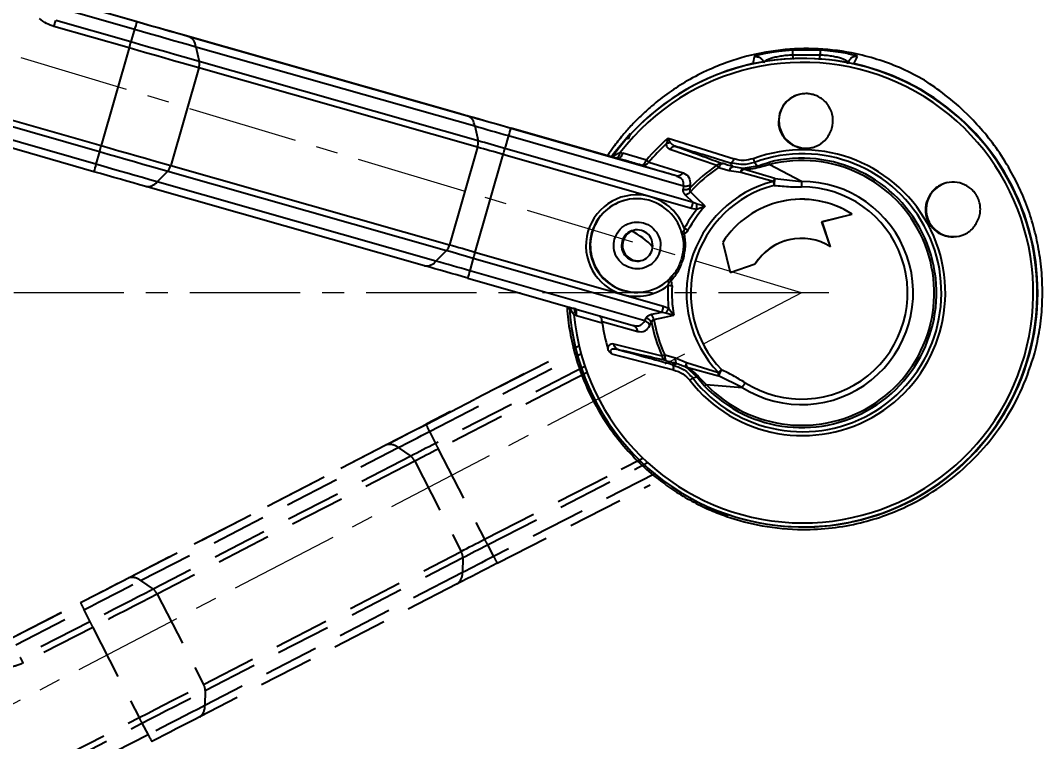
# Model space of a CAD drawing. Header units: millimetres. Extents: x 2126 to 3741, y 477 to 1658.
# Drawn here: x 2838.6 to 2956.5, y 1338.3 to 1421.5 of the extents above; entities that cross this region are included whole.
import ezdxf

# ---------------------------------------------------------------- set-up
doc = ezdxf.new("R2010")
doc.units = ezdxf.units.MM
doc.linetypes.add('CENTERX2', pattern=[20.32, 12.7, -2.54, 2.54, -2.54])
doc.linetypes.add('HIDDEN', pattern=[9.525, 6.35, -3.175])
doc.layers.add('AM_5', color=3, linetype='Continuous', lineweight=25)
doc.layers.add('标注', color=3, linetype='Continuous', lineweight=13)
doc.styles.add('SLDTEXTSTYLE1', font='txt.shx', dxfattribs={"width": 0.7, "bigfont": 'gbcbig.shx'})
doc.dimstyles.new('SLDDIMSTYLE12$2', dxfattribs={"dimtxt": 12, "dimasz": 10, "dimexe": 0, "dimexo": 0.0625, "dimgap": 0.875, "dimtad": 1, "dimdec": 1, "dimlfac": 1.8, "dimrnd": 1e-09, "dimzin": 12, "dimdsep": 46, "dimtxsty": 'SLDTEXTSTYLE1', "dimcen": 0.09, "dimdle": 8.16, "dimclrd": 3, "dimclre": 3, "dimadec": 0, "dimazin": 3, "dimtfac": 1, "dimtdec": 1, "dimtofl": 0, "dimtmove": 0, "dimatfit": 3, "dimfxl": 0, "dimfrac": 2, "dimtolj": 1, "dimlwd": 5, "dimlwe": 5, "dimarcsym": 0})

# ---------------------------------------------------------------- blocks, each defined once
blk = doc.blocks.new('*D18')
at = {"layer": 'Defpoints', "color": 0, "transparency": 16777216}
for p in [(2685.26, 1463.36), (2686.39, 1398.5), (2928.67, 1390.05), (2928.67, 1390.05), (2703.38, 1272.63)]:
    blk.add_point(p, dxfattribs=at)
at = {"layer": '标注', "color": 3, "linetype": 'Continuous', "lineweight": 5, "transparency": 16777216}
blk.add_arc((2928.67, 1390.05), 242.43, 165.602, 205.1646, dxfattribs=at)
at = {"layer": '标注', "color": 3, "transparency": 16777216}
for points in [[(2692.26, 1450.78), (2695.47, 1449.88), (2696.55, 1459.96)], [(2710.75, 1287.71), (2707.76, 1286.23), (2713.69, 1278)]]:
    blk.add_solid(points, dxfattribs=at)
at = {"layer": '标注', "color": 0, "transparency": 16777216, "insert": (2693.17, 1367.86), "char_height": 10, "attachment_point": 5, "rotation": 275.3833, "style": 'SLDTEXTSTYLE1'}
blk.add_mtext('\\A1;60%%D', dxfattribs=at)
blk = doc.blocks.new('*D19')
at = {"layer": 'AM_5', "color": 3, "linetype": 'Continuous', "lineweight": 5, "transparency": 16777216}
blk.add_arc((2928.56, 1390.08), 212.86, 165.9291, 177.308, dxfattribs=at)
at = {"layer": 'AM_5', "color": 3, "transparency": 16777216}
for points in [[(2720.48, 1442.27), (2723.69, 1441.39), (2724.74, 1451.47)], [(2717.6, 1400.04), (2714.27, 1400.12), (2715.7, 1390.08)]]:
    blk.add_solid(points, dxfattribs=at)
at = {"layer": 'Defpoints', "color": 0, "transparency": 16777216}
for p in [(2685.26, 1463.36), (2719.73, 1431.33), (2699.9, 1390.08), (2928.66, 1390.05), (2931.81, 1390.08)]:
    blk.add_point(p, dxfattribs=at)
at = {"layer": 'AM_5', "color": 0, "transparency": 16777216, "insert": (2711.17, 1422.11), "char_height": 12, "attachment_point": 5, "rotation": 81.6186, "style": 'SLDTEXTSTYLE1'}
blk.add_mtext('\\A1;15%%D', dxfattribs=at)

msp = doc.modelspace()

# ---------------------------------------------------------------- linework, layer by layer
at = {"color": 1, "linetype": 'CENTERX2', "lineweight": 18}
for p, q in [((2928.673, 1390.05), (2685.259, 1463.363)), ((2931.81, 1390.08), (2699.9, 1390.08)), ((2928.673, 1390.05), (2703.382, 1272.63))]:
    msp.add_line(p, q, dxfattribs=at)
at = {"color": 7, "linetype": 'Continuous', "lineweight": 25}
for p, q in [((2745.633, 1435.623), (2847.699, 1406.353)), ((2745.828, 1436.314), (2847.894, 1407.045)), ((2847.298, 1404.887), (2744.627, 1434.33)), ((2847.076, 1404.028), (2744.405, 1433.47)), ((2843.563, 1423.76), (2852.038, 1421.33)), ((2843.587, 1423.766), (2852.061, 1421.335)), ((2843.288, 1422.89), (2851.763, 1420.459)), ((2851.321, 1418.984), (2842.671, 1421.465)), ((2851.119, 1418.291), (2842.469, 1420.772)), ((2851.763, 1420.459), (2851.321, 1418.984)), ((2857.059, 1419.908), (2889.207, 1410.766)), ((2858.01, 1419.624), (2890.158, 1410.482)), ((2851.119, 1418.291), (2847.894, 1407.045)), ((2858.832, 1418.44), (2859.219, 1416.728)), ((2858.832, 1418.44), (2890.98, 1409.298)), ((2927.608, 1418.032), (2926.065, 1417.891)), ((2930.826, 1418.031), (2927.608, 1418.032)), ((2931.324, 1417.997), (2930.826, 1418.031)), ((2891.367, 1407.586), (2859.219, 1416.728)), ((2923.257, 1417.322), (2923.205, 1417.29)), ((2930.783, 1417.476), (2927.635, 1417.476)), ((2927.635, 1417.476), (2927.703, 1416.949)), ((2930.783, 1417.476), (2930.716, 1416.91)), ((2935.131, 1417.29), (2934.946, 1417.378)), ((2859.163, 1415.993), (2855.939, 1404.747)), ((2891.312, 1406.852), (2859.163, 1415.993)), ((2923.179, 1416.486), (2923.166, 1416.483)), ((2926.176, 1410.755), (2926.122, 1410.743)), ((2890.98, 1409.298), (2891.367, 1407.586)), ((2895.156, 1409.055), (2914.191, 1403.596)), ((2907.39, 1405.559), (2895.18, 1409.06)), ((2894.881, 1408.184), (2894.439, 1406.709)), ((2894.881, 1408.184), (2915.05, 1402.4)), ((2913.295, 1407.91), (2913.218, 1407.623)), ((2913.295, 1407.91), (2920.882, 1405.497)), ((2913.295, 1407.91), (2913.418, 1407.674)), ((2847.699, 1406.353), (2847.298, 1404.887)), ((2891.312, 1406.852), (2888.087, 1395.605)), ((2916.166, 1400.478), (2894.439, 1406.709)), ((2907.76, 1406.228), (2908.071, 1406.164)), ((2910.782, 1405.361), (2908.071, 1406.164)), ((2913.482, 1406.64), (2918.912, 1404.771)), ((2894.237, 1406.016), (2891.012, 1394.769)), ((2911.264, 1401.133), (2894.237, 1406.016)), ((2906.909, 1405.697), (2906.921, 1405.735)), ((2907.304, 1405.604), (2907.46, 1405.574)), ((2907.46, 1405.574), (2907.39, 1405.559)), ((2911.054, 1405.127), (2915.015, 1403.886)), ((2920.422, 1405.031), (2917.272, 1405.992)), ((2920.936, 1404.965), (2920.422, 1405.031)), ((2923.541, 1404.684), (2923.242, 1405.107)), ((2923.541, 1404.684), (2924.21, 1404.894)), ((2923.772, 1404.563), (2924.942, 1404.851)), ((2924.21, 1404.894), (2924.884, 1405.106)), ((2928.65, 1402.913), (2924.942, 1404.851)), ((2855.598, 1404.097), (2854.367, 1402.868)), ((2855.598, 1404.097), (2887.746, 1394.955)), ((2855.939, 1404.747), (2888.087, 1395.605)), ((2910.182, 1404.785), (2910.415, 1404.716)), ((2920.308, 1404.138), (2919.092, 1404.493)), ((2921.663, 1403.918), (2920.308, 1404.138)), ((2921.919, 1404.39), (2920.809, 1404.592)), ((2925.397, 1402.909), (2921.663, 1403.918)), ((2923.541, 1404.684), (2921.919, 1404.39)), ((2925.605, 1403.236), (2921.991, 1404.332)), ((2886.515, 1393.726), (2854.367, 1402.868)), ((2914.191, 1403.596), (2914.294, 1403.527)), ((2914.191, 1403.596), (2914.408, 1403.57)), ((2914.395, 1403.572), (2914.381, 1403.528)), ((2915.83, 1402.527), (2915.801, 1402.137)), ((2925.605, 1403.236), (2928.65, 1402.913)), ((2885.197, 1393.18), (2853.049, 1402.322)), ((2915.05, 1402.4), (2915.012, 1402)), ((2916.166, 1400.478), (2915.295, 1401.333)), ((2915.964, 1399.786), (2911.264, 1401.133)), ((2916.616, 1400.294), (2916.166, 1400.478)), ((2917.537, 1400.052), (2916.616, 1400.294)), ((2926.399, 1400.608), (2926.39, 1400.606)), ((2943.147, 1400.557), (2943.076, 1400.542)), ((2916.597, 1399.681), (2915.964, 1399.786)), ((2917.537, 1400.052), (2916.597, 1399.681)), ((2931.018, 1398.266), (2934.498, 1399.134)), ((2931.027, 1398.268), (2934.507, 1399.136)), ((2934.507, 1399.136), (2934.498, 1399.134)), ((2931.027, 1398.268), (2931.018, 1398.266)), ((2932.01, 1395.383), (2931.018, 1398.266)), ((2932.019, 1395.385), (2931.027, 1398.268)), ((2904.466, 1396.999), (2904.519, 1397.011)), ((2914.878, 1396.906), (2914.905, 1396.842)), ((2915.067, 1397.192), (2915.152, 1396.869)), ((2907.98, 1396.019), (2908.096, 1396.044)), ((2919.575, 1395.885), (2920.443, 1392.404)), ((2887.746, 1394.955), (2886.515, 1393.726)), ((2891.012, 1394.769), (2908.039, 1389.887)), ((2932.019, 1395.385), (2932.01, 1395.383)), ((2890.817, 1394.078), (2890.416, 1392.612)), ((2890.817, 1394.078), (2912.544, 1387.847)), ((2920.443, 1392.404), (2923.326, 1393.397)), ((2920.452, 1392.406), (2923.335, 1393.399)), ((2923.335, 1393.399), (2923.326, 1393.397)), ((2910.585, 1386.828), (2890.416, 1392.612)), ((2920.452, 1392.406), (2920.443, 1392.404)), ((2890.195, 1391.752), (2909.241, 1386.29)), ((2913.595, 1391.442), (2913.353, 1391.214)), ((2908.039, 1389.887), (2912.739, 1388.539)), ((2901.834, 1388.474), (2901.856, 1388.147)), ((2912.739, 1388.539), (2913.331, 1388.292)), ((2902.706, 1387.454), (2902.409, 1387.566)), ((2902.706, 1387.454), (2905.679, 1386.613)), ((2910.585, 1386.828), (2910.763, 1387.183)), ((2912.544, 1387.847), (2913.024, 1387.764)), ((2913.024, 1387.764), (2913.932, 1387.478)), ((2913.331, 1388.292), (2913.932, 1387.478)), ((2905.666, 1386.767), (2909.776, 1385.615)), ((2909.23, 1386.293), (2909.363, 1386.296)), ((2909.437, 1386.247), (2909.422, 1386.203)), ((2911.179, 1386.305), (2911.36, 1386.647)), ((2912.602, 1382.765), (2907.034, 1384.151)), ((2906.755, 1383.047), (2913.911, 1381.183)), ((2912.901, 1382.901), (2914.119, 1382.552)), ((2914.119, 1382.552), (2915.384, 1382.016)), ((2954.811, 1382.647), (2954.798, 1382.644)), ((2913.833, 1381.756), (2913.765, 1381.815)), ((2913.765, 1381.815), (2914.185, 1381.621)), ((2916.574, 1380.384), (2915.352, 1381.487)), ((2915.384, 1382.016), (2919.081, 1380.88)), ((2915.443, 1381.495), (2919.085, 1380.495)), ((2903.939, 1380.871), (2902.532, 1380.148)), ((2916.116, 1380.251), (2916.574, 1380.384)), ((2917.064, 1379.813), (2916.574, 1380.384)), ((2917.673, 1379.497), (2916.832, 1380.36)), ((2921.838, 1379.153), (2919.085, 1380.495)), ((2917.49, 1379.317), (2917.064, 1379.813)), ((2917.673, 1379.497), (2921.838, 1379.153)), ((2907.877, 1369.741), (2910.364, 1371.018)), ((2917.639, 1365.421), (2920.224, 1364.395)), ((2920.233, 1364.498), (2920.23, 1364.493)), ((2934.525, 1363.691), (2934.537, 1363.694))]:
    msp.add_line(p, q, dxfattribs=at)
at = {"color": 7, "linetype": 'HIDDEN', "lineweight": 25}
for p, q in [((2885.365, 1374.902), (2902.981, 1383.948)), ((2885.761, 1374.079), (2903.237, 1383.053)), ((2903.696, 1381.558), (2886.448, 1372.701)), ((2896.679, 1380.724), (2885.379, 1374.922)), ((2902.532, 1380.148), (2886.774, 1372.057)), ((2885.761, 1374.079), (2886.448, 1372.701)), ((2850.158, 1356.746), (2879.856, 1372.079)), ((2851.046, 1357.19), (2880.744, 1372.523)), ((2852.456, 1356.889), (2882.154, 1372.222)), ((2882.154, 1372.222), (2883.607, 1371.239)), ((2886.774, 1372.057), (2892.119, 1361.65)), ((2883.607, 1371.239), (2853.909, 1355.906)), ((2884.07, 1370.665), (2854.371, 1355.332)), ((2884.07, 1370.665), (2889.414, 1360.257)), ((2892.119, 1361.65), (2907.877, 1369.741)), ((2892.45, 1361.012), (2910.919, 1370.496)), ((2911.826, 1369.252), (2893.161, 1359.668)), ((2893.588, 1358.89), (2911.214, 1367.941)), ((2859.716, 1344.924), (2889.414, 1360.257)), ((2892.45, 1361.012), (2893.161, 1359.668)), ((2859.912, 1344.217), (2889.61, 1359.55)), ((2889.61, 1359.55), (2889.554, 1357.811)), ((2889.554, 1357.811), (2859.856, 1342.479)), ((2852.456, 1356.889), (2853.909, 1355.906)), ((2888.967, 1356.511), (2859.269, 1341.178)), ((2837.681, 1350.32), (2845.523, 1354.347)), ((2837.694, 1350.34), (2845.537, 1354.367)), ((2854.371, 1355.332), (2859.716, 1344.924)), ((2838.076, 1349.497), (2845.919, 1353.524)), ((2845.919, 1353.524), (2846.606, 1352.146)), ((2846.606, 1352.146), (2838.601, 1348.036)), ((2846.933, 1351.502), (2838.928, 1347.392)), ((2846.933, 1351.502), (2852.278, 1341.095)), ((2859.912, 1344.217), (2859.856, 1342.479)), ((2757.822, 1292.594), (2852.278, 1341.095)), ((2758.153, 1291.956), (2852.609, 1340.457)), ((2852.609, 1340.457), (2853.319, 1339.113)), ((2853.319, 1339.113), (2758.304, 1290.325))]:
    msp.add_line(p, q, dxfattribs=at)
at = {"color": 7, "linetype": 'Continuous', "lineweight": 25, "flags": 128}
for points in [[(2851.763, 1420.459), (2852.673, 1420.198), (2853.58, 1419.938), (2854.483, 1419.68), (2855.379, 1419.424), (2856.264, 1419.172), (2857.136, 1418.923), (2857.993, 1418.679), (2858.832, 1418.44)], [(2852.038, 1421.33), (2852.806, 1421.11), (2853.573, 1420.89), (2854.336, 1420.672), (2855.092, 1420.456), (2855.84, 1420.242), (2856.577, 1420.032), (2857.301, 1419.826), (2858.01, 1419.624)], [(2852.061, 1421.335), (2852.705, 1421.151), (2853.346, 1420.967), (2853.985, 1420.785), (2854.618, 1420.604), (2855.243, 1420.425), (2855.86, 1420.249), (2856.466, 1420.077), (2857.059, 1419.908)], [(2859.219, 1416.728), (2858.282, 1416.995), (2857.324, 1417.268), (2856.35, 1417.546), (2855.361, 1417.828), (2854.36, 1418.114), (2853.352, 1418.402), (2852.337, 1418.693), (2851.321, 1418.984)], [(2859.163, 1415.993), (2858.209, 1416.265), (2857.233, 1416.543), (2856.241, 1416.826), (2855.234, 1417.114), (2854.215, 1417.405), (2853.187, 1417.699), (2852.154, 1417.994), (2851.119, 1418.291)], [(2923.205, 1417.29), (2923.121, 1416.838), (2923.055, 1416.482)], [(2934.158, 1416.86), (2933.965, 1416.495), (2933.949, 1416.465)], [(2934.706, 1416.482), (2934.944, 1416.934), (2935.131, 1417.29)], [(2923.26, 1416.503), (2923.234, 1416.503), (2923.055, 1416.482)], [(2889.207, 1410.766), (2889.916, 1410.564), (2890.64, 1410.358), (2891.377, 1410.148), (2892.125, 1409.934), (2892.881, 1409.718), (2893.644, 1409.5), (2894.411, 1409.28), (2895.18, 1409.06)], [(2890.158, 1410.482), (2890.751, 1410.314), (2891.357, 1410.141), (2891.974, 1409.965), (2892.6, 1409.787), (2893.233, 1409.606), (2893.871, 1409.423), (2894.513, 1409.239), (2895.156, 1409.055)], [(2890.98, 1409.298), (2891.443, 1409.166), (2891.916, 1409.032), (2892.397, 1408.894), (2892.886, 1408.755), (2893.38, 1408.614), (2893.878, 1408.471), (2894.379, 1408.328), (2894.881, 1408.184)], [(2908.887, 1408.41), (2906.994, 1406.094), (2906.702, 1405.685)], [(2908.948, 1408.34), (2908.914, 1408.379), (2908.887, 1408.41)], [(2894.439, 1406.709), (2894.044, 1406.822), (2893.649, 1406.935), (2893.257, 1407.047), (2892.868, 1407.159), (2892.483, 1407.268), (2892.104, 1407.376), (2891.732, 1407.483), (2891.367, 1407.586)], [(2847.699, 1406.353), (2848.716, 1406.062), (2849.73, 1405.771), (2850.739, 1405.483), (2851.739, 1405.197), (2852.728, 1404.915), (2853.703, 1404.637), (2854.66, 1404.364), (2855.598, 1404.097)], [(2847.894, 1407.045), (2848.929, 1406.748), (2849.962, 1406.452), (2850.99, 1406.158), (2852.009, 1405.867), (2853.016, 1405.579), (2854.009, 1405.296), (2854.984, 1405.018), (2855.939, 1404.747)], [(2894.237, 1406.016), (2893.86, 1406.124), (2893.485, 1406.232), (2893.111, 1406.338), (2892.741, 1406.444), (2892.374, 1406.549), (2892.013, 1406.652), (2891.659, 1406.753), (2891.312, 1406.852)], [(2854.367, 1402.868), (2853.528, 1403.106), (2852.671, 1403.35), (2851.799, 1403.599), (2850.914, 1403.852), (2850.018, 1404.108), (2849.115, 1404.366), (2848.208, 1404.626), (2847.298, 1404.887)], [(2910.182, 1404.785), (2910.256, 1404.779), (2910.334, 1404.797), (2910.415, 1404.84), (2910.497, 1404.907), (2910.577, 1404.995), (2910.652, 1405.103), (2910.721, 1405.226), (2910.782, 1405.361)], [(2853.049, 1402.322), (2852.34, 1402.523), (2851.616, 1402.73), (2850.879, 1402.94), (2850.131, 1403.153), (2849.375, 1403.369), (2848.612, 1403.588), (2847.845, 1403.807), (2847.076, 1404.028)], [(2917.537, 1400.052), (2916.593, 1400.976), (2915.851, 1401.704)], [(2888.087, 1395.605), (2888.434, 1395.506), (2888.789, 1395.405), (2889.15, 1395.302), (2889.516, 1395.198), (2889.886, 1395.092), (2890.26, 1394.985), (2890.636, 1394.877), (2891.012, 1394.769)], [(2887.746, 1394.955), (2888.11, 1394.852), (2888.483, 1394.746), (2888.862, 1394.637), (2889.246, 1394.528), (2889.635, 1394.417), (2890.028, 1394.304), (2890.422, 1394.191), (2890.817, 1394.078)], [(2890.195, 1391.752), (2889.551, 1391.937), (2888.91, 1392.12), (2888.271, 1392.303), (2887.639, 1392.484), (2887.013, 1392.663), (2886.396, 1392.838), (2885.79, 1393.011), (2885.197, 1393.18)], [(2890.416, 1392.612), (2889.914, 1392.756), (2889.413, 1392.899), (2888.915, 1393.041), (2888.421, 1393.183), (2887.932, 1393.322), (2887.451, 1393.459), (2886.978, 1393.594), (2886.515, 1393.726)], [(2911.355, 1387.591), (2912.021, 1387.735), (2912.544, 1387.847)], [(2911.63, 1386.985), (2912.92, 1387.261), (2913.932, 1387.478)], [(2920.23, 1364.493), (2920.227, 1364.438), (2920.224, 1364.395)]]:
    msp.add_lwpolyline(points, dxfattribs=at)
at = {"color": 7, "linetype": 'HIDDEN', "lineweight": 25, "flags": 128}
for points in [[(2879.856, 1372.079), (2880.511, 1372.417), (2881.18, 1372.762), (2881.861, 1373.113), (2882.553, 1373.469), (2883.252, 1373.829), (2883.958, 1374.192), (2884.668, 1374.557), (2885.379, 1374.922)], [(2880.744, 1372.523), (2881.292, 1372.806), (2881.852, 1373.095), (2882.422, 1373.388), (2883, 1373.686), (2883.586, 1373.988), (2884.176, 1374.291), (2884.77, 1374.596), (2885.365, 1374.902)], [(2882.154, 1372.222), (2882.582, 1372.443), (2883.019, 1372.668), (2883.463, 1372.897), (2883.915, 1373.13), (2884.372, 1373.365), (2884.833, 1373.602), (2885.296, 1373.84), (2885.761, 1374.079)], [(2886.448, 1372.701), (2886.082, 1372.513), (2885.717, 1372.325), (2885.354, 1372.139), (2884.994, 1371.954), (2884.639, 1371.77), (2884.288, 1371.59), (2883.944, 1371.412), (2883.607, 1371.239)], [(2886.774, 1372.057), (2886.426, 1371.878), (2886.079, 1371.7), (2885.733, 1371.522), (2885.39, 1371.346), (2885.052, 1371.171), (2884.718, 1370.999), (2884.39, 1370.83), (2884.07, 1370.665)], [(2889.414, 1360.257), (2889.735, 1360.423), (2890.063, 1360.592), (2890.396, 1360.764), (2890.735, 1360.938), (2891.078, 1361.114), (2891.423, 1361.292), (2891.771, 1361.471), (2892.119, 1361.65)], [(2889.61, 1359.55), (2889.947, 1359.724), (2890.291, 1359.901), (2890.641, 1360.082), (2890.997, 1360.265), (2891.357, 1360.45), (2891.719, 1360.637), (2892.084, 1360.824), (2892.45, 1361.012)], [(2893.588, 1358.89), (2892.992, 1358.584), (2892.399, 1358.279), (2891.808, 1357.976), (2891.223, 1357.674), (2890.645, 1357.376), (2890.075, 1357.083), (2889.515, 1356.794), (2888.967, 1356.511)], [(2893.161, 1359.668), (2892.696, 1359.43), (2892.233, 1359.191), (2891.772, 1358.954), (2891.315, 1358.719), (2890.864, 1358.487), (2890.419, 1358.258), (2889.982, 1358.032), (2889.554, 1357.811)], [(2845.523, 1354.347), (2846.235, 1354.713), (2846.944, 1355.077), (2847.65, 1355.44), (2848.349, 1355.8), (2849.041, 1356.156), (2849.722, 1356.507), (2850.391, 1356.852), (2851.046, 1357.19)], [(2845.537, 1354.367), (2846.132, 1354.673), (2846.726, 1354.978), (2847.317, 1355.282), (2847.902, 1355.583), (2848.48, 1355.881), (2849.05, 1356.175), (2849.61, 1356.463), (2850.158, 1356.746)], [(2845.919, 1353.524), (2846.761, 1353.956), (2847.601, 1354.388), (2848.436, 1354.818), (2849.264, 1355.244), (2850.082, 1355.665), (2850.889, 1356.081), (2851.681, 1356.489), (2852.456, 1356.889)], [(2853.909, 1355.906), (2853.043, 1355.459), (2852.158, 1355.003), (2851.258, 1354.538), (2850.343, 1354.067), (2849.418, 1353.591), (2848.485, 1353.111), (2847.547, 1352.629), (2846.606, 1352.146)], [(2854.371, 1355.332), (2853.489, 1354.877), (2852.588, 1354.412), (2851.671, 1353.939), (2850.739, 1353.459), (2849.797, 1352.975), (2848.847, 1352.486), (2847.891, 1351.995), (2846.933, 1351.502)], [(2852.278, 1341.095), (2853.236, 1341.587), (2854.191, 1342.078), (2855.142, 1342.567), (2856.084, 1343.052), (2857.015, 1343.531), (2857.933, 1344.004), (2858.834, 1344.469), (2859.716, 1344.924)], [(2852.609, 1340.457), (2853.549, 1340.94), (2854.488, 1341.423), (2855.421, 1341.903), (2856.346, 1342.379), (2857.26, 1342.85), (2858.161, 1343.314), (2859.046, 1343.77), (2859.912, 1344.217)], [(2859.856, 1342.479), (2859.081, 1342.079), (2858.289, 1341.67), (2857.483, 1341.255), (2856.664, 1340.833), (2855.836, 1340.407), (2855.001, 1339.977), (2854.161, 1339.546), (2853.319, 1339.113)], [(2859.269, 1341.178), (2858.614, 1340.84), (2857.945, 1340.495), (2857.263, 1340.144), (2856.572, 1339.788), (2855.872, 1339.428), (2855.167, 1339.065), (2854.457, 1338.701), (2853.746, 1338.335)]]:
    msp.add_lwpolyline(points, dxfattribs=at)
at = {"color": 7, "linetype": 'Continuous', "lineweight": 25}
for centre, radius, start, end in [((2864.304, 1416.98), 13.015, 160.47233, 164.49361), ((2915.672, 1399.846), 67.137, 163.43713, 164.05307), ((2857.383, 1418.311), 1.455, 5.07762, 64.46165), ((2857.659, 1416.477), 1.58, 342.17658, 9.14397), ((2928.838, 1390.086), 26.549, 185.44631, 142.55572), ((2928.845, 1390.087), 26.999, 343.99795, 144.37216), ((2928.857, 1390.089), 27, 343.99967, 102.14019), ((2928.88, 1390.097), 27.021, 102.44988, 137.53256), ((2928.88, 1390.095), 27.023, 251.33315, 77.54961), ((2929.203, 1409.887), 3.15, 102.14289, 164.00219), ((2929.204, 1409.887), 3.15, 163.99967, 282.14019), ((2889.531, 1409.169), 1.455, 5.07766, 64.46203), ((2907.422, 1404.705), 13.015, 160.47228, 164.49364), ((2889.807, 1407.335), 1.58, 342.17656, 9.14413), ((2928.821, 1390.083), 23.64, 131.05303, 139.73783), ((2928.817, 1390.082), 23.278, 132.57575, 139.73778), ((2913.563, 1406.359), 0.996, 89.51081, 119.80629), ((2913.654, 1406.327), 1.368, 99.92431, 108.57758), ((2911.456, 1388.755), 66.141, 163.94748, 164.56969), ((2958.79, 1387.571), 67.136, 163.43713, 164.05307), ((2928.78, 1390.073), 16.468, 217.80792, 110.19454), ((2928.773, 1390.072), 16.02, 217.80792, 110.19454), ((2858.562, 1401.529), 11.754, 163.40044, 167.7271), ((2910.377, 1405.572), 0.81, 256.13749, 326.65871), ((2889.562, 1380.474), 32.705, 48.9186, 49.54784), ((2928.703, 1390.056), 15.526, 223.76375, 104.2387), ((2928.697, 1390.055), 15.265, 223.76387, 104.23864), ((2920.265, 1405.646), 0.635, 284.25693, 346.38415), ((2854.426, 1405.127), 1.56, 318.69224, 345.8928), ((2928.701, 1390.057), 17.673, 123.62673, 136.87996), ((2928.697, 1390.056), 17.341, 123.6355, 137.80261), ((2941.196, 1419.059), 26.472, 212.6677, 213.38343), ((2920.914, 1403.973), 0.628, 99.68998, 164.75306), ((2922.529, 1403.57), 0.933, 125.1911, 158.08506), ((2853.24, 1403.724), 1.416, 262.23993, 322.75953), ((2928.672, 1390.05), 13.27, 104.28896, 223.71352), ((2928.673, 1390.05), 12.863, 237.90451, 90.09862), ((2926.506, 1402.434), 1.206, 138.28952, 156.79982), ((2999.805, 1421.377), 76.665, 193.93929, 194.29763), ((2946.175, 1399.689), 3.15, 102.14289, 164.00219), ((2909.652, 1395.51), 5.85, 74.0024, 254.00006), ((2928.671, 1390.049), 12.79, 104.28897, 223.71351), ((2928.67, 1390.049), 12.227, 237.90204, 90.10104), ((2909.656, 1395.511), 5.4, 14.63064, 164.00143), ((2909.71, 1395.523), 5.4, 102.1429, 164.00218), ((2909.651, 1395.51), 5.85, 19.98893, 73.99815), ((2928.661, 1390.048), 10.799, 57.28113, 147.28505), ((2928.67, 1390.05), 10.799, 57.2812, 102.14227), ((2946.175, 1399.689), 3.15, 163.99967, 282.14019), ((2928.684, 1390.053), 15.453, 141.46177, 151.14852), ((2928.683, 1390.052), 14.974, 138.10256, 151.14854), ((2909.656, 1395.511), 5.4, 163.9984, 313.36529), ((2909.71, 1395.522), 5.4, 163.99975, 282.14011), ((2909.71, 1395.522), 1.8, 343.99745, 164.00009), ((2909.826, 1395.548), 1.8, 104.03604, 164.00205), ((2906.14, 1390.706), 7.084, 40.83204, 65.81779), ((2859.101, 1295.752), 116.172, 60.91799, 61.15396), ((2886.574, 1395.985), 1.56, 318.69201, 345.89284), ((2909.71, 1395.522), 1.8, 163.99745, 344.00009), ((2909.826, 1395.547), 1.8, 163.99943, 280.24751), ((2928.661, 1390.048), 6.299, 57.88144, 147.88541), ((2928.67, 1390.05), 6.3, 102.14271, 147.88527), ((2954.574, 1376.48), 66.141, 163.94748, 164.5697), ((2885.388, 1394.583), 1.416, 262.23993, 322.75953), ((2901.68, 1389.254), 11.754, 163.40041, 167.72716), ((2909.652, 1395.509), 5.849, 253.99862, 308.0114), ((2928.685, 1390.052), 15.455, 176.85372, 186.53999), ((2928.684, 1390.052), 14.975, 176.85373, 189.89901), ((2928.845, 1390.086), 26.999, 183.43897, 344.001), ((2910.416, 1386.197), 1.045, 25.50508, 70.60837), ((2910.275, 1386.735), 1.378, 10.4509, 38.42547), ((2928.822, 1390.082), 23.401, 188.52543, 195.91771), ((2928.703, 1390.056), 17.675, 191.12072, 204.365), ((2928.699, 1390.055), 17.343, 190.19887, 204.3629), ((2959.967, 1279.245), 113.842, 114.42078, 114.58603), ((2928.858, 1390.088), 26.998, 282.14308, 344.002), ((2920.244, 1380.699), 1.177, 171.18744, 190.00395), ((3019.794, 1276.213), 145.252, 133.70869, 133.89737), ((2961.498, 1360.717), 46.798, 154.02865, 154.99957)]:
    msp.add_arc(centre, radius, start, end, dxfattribs=at)
at = {"color": 7, "linetype": 'HIDDEN', "lineweight": 25}
for centre, radius, start, end in [((2897.286, 1380.123), 13.015, 203.65312, 207.67448), ((2881.185, 1371.136), 1.455, 48.2585, 107.64287), ((2946.469, 1402.781), 67.136, 206.61797, 207.23391), ((2882.642, 1369.988), 1.58, 25.3574, 52.32497), ((2950.984, 1391.809), 66.141, 207.12832, 207.75054), ((2888.051, 1359.499), 1.56, 1.87285, 29.07368), ((2903.672, 1364.928), 11.754, 206.58125, 210.908), ((2888.146, 1357.665), 1.416, 305.42077, 5.94037), ((2851.487, 1355.804), 1.455, 48.25846, 107.64249), ((2852.944, 1354.655), 1.58, 25.35742, 52.32481), ((2857.445, 1359.569), 13.015, 203.65317, 207.67445), ((2906.627, 1382.226), 67.137, 206.61798, 207.23391), ((2858.353, 1344.166), 1.56, 1.87308, 29.07364), ((2858.448, 1342.332), 1.416, 305.42077, 5.94037), ((2911.142, 1371.254), 66.141, 207.12832, 207.75053), ((2863.831, 1344.373), 11.754, 206.58128, 210.90794)]:
    msp.add_arc(centre, radius, start, end, dxfattribs=at)
at = {"color": 7, "linetype": 'Continuous', "lineweight": 25}
for points, knots in [([(2842.469, 1420.772), (2842.173, 1420.875), (2841.57, 1421.085), (2841.064, 1421.474), (2840.806, 1421.672)], [0, 0, 0, 0, 0.4902935, 1, 1, 1, 1]), ([(2942.837, 1414.572), (2941.992, 1415.028), (2940.368, 1415.904), (2937.717, 1416.913), (2934.512, 1417.789), (2930.63, 1418.304), (2926.132, 1418.158), (2922.567, 1417.448), (2919.887, 1416.582), (2917.744, 1415.71), (2915.545, 1414.579), (2913.333, 1413.157), (2911.567, 1411.782), (2910.127, 1410.475), (2909.028, 1409.355), (2907.97, 1408.147), (2907.064, 1407.008), (2906.518, 1406.189), (2906.305, 1405.87)], [0, 0, 0, 0, 0.0716141, 0.1376427, 0.2038002, 0.3043716, 0.402157, 0.5046925, 0.5521038, 0.6009821, 0.6712151, 0.7340966, 0.7994339, 0.8433201, 0.8852981, 0.9222529, 0.9697109, 1, 1, 1, 1]), ([(2926.065, 1417.891), (2925.696, 1417.839), (2924.948, 1417.734), (2924.114, 1417.561), (2923.503, 1417.409), (2923.339, 1417.351), (2923.257, 1417.322)], [0, 0, 0, 0, 0.2467046, 0.4997683, 0.7468748, 1, 1, 1, 1]), ([(2927.608, 1418.032), (2927.608, 1418.022), (2927.608, 1418.003), (2927.613, 1417.882), (2927.622, 1417.706), (2927.631, 1417.551), (2927.635, 1417.476)], [0, 0, 0, 0, 0.244843, 0.5001263, 0.7553423, 1, 1, 1, 1]), ([(2930.826, 1418.031), (2930.824, 1418.022), (2930.821, 1418.003), (2930.811, 1417.882), (2930.798, 1417.707), (2930.788, 1417.553), (2930.783, 1417.476)], [0, 0, 0, 0, 0.2506754, 0.4980464, 0.7510697, 1, 1, 1, 1]), ([(2934.946, 1417.378), (2934.806, 1417.42), (2934.531, 1417.503), (2933.713, 1417.684), (2932.647, 1417.869), (2931.762, 1417.955), (2931.324, 1417.997)], [0, 0, 0, 0, 0.2491031, 0.4901997, 0.7472817, 1, 1, 1, 1]), ([(2923.205, 1417.29), (2923.341, 1417.302), (2923.612, 1417.325), (2923.958, 1417.145), (2924.193, 1416.882), (2924.254, 1416.677), (2924.283, 1416.575)], [0, 0, 0, 0, 0.2799949, 0.5581407, 0.7800037, 1, 1, 1, 1]), ([(2927.635, 1417.476), (2927.392, 1417.463), (2926.907, 1417.435), (2926.222, 1417.342), (2925.617, 1417.221), (2924.949, 1417.036), (2924.381, 1416.792), (2924.316, 1416.648), (2924.283, 1416.575)], [0, 0, 0, 0, 0.1216848, 0.2436394, 0.3665866, 0.4908705, 0.7427966, 1, 1, 1, 1]), ([(2934.053, 1416.575), (2934.03, 1416.648), (2933.986, 1416.792), (2933.442, 1417.036), (2932.79, 1417.22), (2932.192, 1417.341), (2931.512, 1417.435), (2931.026, 1417.463), (2930.783, 1417.476)], [0, 0, 0, 0, 0.25669183, 0.50843056, 0.63281467, 0.75589912, 0.87804396, 1, 1, 1, 1]), ([(2935.131, 1417.29), (2935.072, 1417.3), (2934.953, 1417.319), (2934.771, 1417.301), (2934.596, 1417.251), (2934.436, 1417.166), (2934.298, 1417.051), (2934.205, 1416.946), (2934.169, 1416.875), (2934.161, 1416.859)], [0, 0, 0, 0, 0.1570011, 0.3172009, 0.4773885, 0.6343544, 0.7913438, 0.9515396, 1, 1, 1, 1]), ([(2955.567, 1383.137), (2955.767, 1384.023), (2956.167, 1385.797), (2956.443, 1388.568), (2956.464, 1391.353), (2956.21, 1394.103), (2955.703, 1396.769), (2954.965, 1399.314), (2954.023, 1401.718), (2952.81, 1404.154), (2951.313, 1406.544), (2949.561, 1408.798), (2947.495, 1410.992), (2945.151, 1413.016), (2943.621, 1414.045), (2942.837, 1414.572)], [0, 0, 0, 0, 0.0627951, 0.1255982, 0.1880794, 0.2505771, 0.3126556, 0.3746993, 0.4372762, 0.5009385, 0.5820109, 0.6649965, 0.7507977, 0.8724761, 1, 1, 1, 1]), ([(2932.169, 1409.005), (2932.242, 1409.447), (2932.385, 1410.312), (2931.981, 1411.381), (2931.45, 1412.068), (2930.977, 1412.474), (2930.448, 1412.773), (2929.884, 1412.963), (2929.302, 1413.042), (2928.718, 1413.014), (2928.144, 1412.878), (2927.413, 1412.551), (2926.59, 1411.868), (2926.283, 1411.13), (2926.122, 1410.743)], [0, 0, 0, 0, 0.1454096, 0.2843678, 0.3500183, 0.4113214, 0.4701235, 0.5269841, 0.5816264, 0.6365696, 0.6922624, 0.749136, 0.868448, 1, 1, 1, 1]), ([(2926.122, 1410.743), (2926.051, 1410.297), (2925.908, 1409.404), (2926.391, 1408.156), (2927.147, 1407.357), (2927.883, 1406.957), (2928.438, 1406.778), (2929.004, 1406.706), (2929.566, 1406.734), (2930.118, 1406.862), (2930.845, 1407.177), (2931.683, 1407.852), (2932.001, 1408.605), (2932.169, 1409.005)], [0, 0, 0, 0, 0.1426319, 0.2854821, 0.4161443, 0.4747377, 0.529504, 0.5816768, 0.6338546, 0.6858561, 0.7410149, 0.8625746, 1, 1, 1, 1]), ([(2908.887, 1408.41), (2908.843, 1408.356), (2908.757, 1408.252), (2908.679, 1408.066), (2908.646, 1407.907), (2908.654, 1407.811), (2908.656, 1407.781)], [0, 0, 0, 0, 0.3001412, 0.5845824, 0.8690123, 1, 1, 1, 1]), ([(2908.948, 1408.34), (2908.906, 1408.288), (2908.823, 1408.184), (2908.749, 1408.018), (2908.733, 1407.908), (2908.727, 1407.865)], [0, 0, 0, 0, 0.3723099, 0.7541245, 1, 1, 1, 1]), ([(2913.068, 1407.224), (2913.066, 1407.152), (2913.063, 1406.997), (2913.189, 1406.781), (2913.366, 1406.695), (2913.482, 1406.64)], [0, 0, 0, 0, 0.2320046, 0.4979825, 1, 1, 1, 1]), ([(2913.218, 1407.623), (2913.191, 1407.54), (2913.145, 1407.398), (2913.09, 1407.275), (2913.068, 1407.224)], [0, 0, 0, 0, 0.5830316, 1, 1, 1, 1]), ([(2913.572, 1407.356), (2913.548, 1407.408), (2913.503, 1407.505), (2913.445, 1407.621), (2913.418, 1407.674)], [0, 0, 0, 0, 0.5364801, 1, 1, 1, 1]), ([(2913.572, 1407.356), (2913.602, 1407.31), (2913.671, 1407.207), (2913.909, 1407.051), (2914.134, 1406.966), (2914.285, 1406.909)], [0, 0, 0, 0, 0.2031095, 0.4647797, 1, 1, 1, 1]), ([(2906.921, 1405.735), (2907.061, 1405.857), (2907.307, 1406.071), (2907.623, 1406.18), (2907.76, 1406.228)], [0, 0, 0, 0, 0.5684211, 1, 1, 1, 1]), ([(2907.304, 1405.604), (2907.347, 1405.609), (2907.437, 1405.619), (2907.57, 1405.753), (2907.686, 1405.96), (2907.735, 1406.14), (2907.759, 1406.228)], [0, 0, 0, 0, 0.2432266, 0.5000017, 0.7567759, 1, 1, 1, 1]), ([(2907.46, 1405.574), (2907.509, 1405.57), (2907.611, 1405.563), (2907.784, 1405.685), (2907.949, 1405.889), (2908.031, 1406.074), (2908.071, 1406.164)], [0, 0, 0, 0, 0.2423334, 0.4999392, 0.757578, 1, 1, 1, 1]), ([(2914.285, 1406.909), (2914.216, 1406.921), (2914.075, 1406.946), (2913.857, 1406.901), (2913.649, 1406.803), (2913.537, 1406.693), (2913.482, 1406.64)], [0, 0, 0, 0, 0.2454954, 0.5, 0.7545047, 1, 1, 1, 1]), ([(2914.285, 1406.909), (2915.287, 1406.539), (2917.01, 1405.903), (2918.846, 1405.238), (2919.613, 1404.96)], [0, 0, 0, 0, 0.5820752, 1, 1, 1, 1]), ([(2917.272, 1405.992), (2917.206, 1406.013), (2916.195, 1406.321), (2915.207, 1406.625), (2914.285, 1406.909)], [0, 0, 0, 0, 0.0662016, 1, 1, 1, 1]), ([(2910.182, 1404.785), (2909.67, 1404.934), (2908.761, 1405.197), (2907.855, 1405.459), (2907.46, 1405.574)], [0, 0, 0, 0, 0.5642907, 1, 1, 1, 1]), ([(2919.612, 1404.96), (2919.571, 1404.961), (2919.515, 1404.962), (2919.424, 1404.917), (2919.333, 1404.849), (2919.21, 1404.712), (2919.131, 1404.567), (2919.092, 1404.494)], [0, 0, 0, 0, 0.2498451, 0.3419699, 0.5003268, 0.7501647, 1, 1, 1, 1]), ([(2920.809, 1404.592), (2920.587, 1404.66), (2920.187, 1404.783), (2919.79, 1404.905), (2919.613, 1404.96)], [0, 0, 0, 0, 0.5530907, 1, 1, 1, 1]), ([(2920.809, 1404.592), (2920.736, 1404.675), (2920.606, 1404.821), (2920.478, 1404.967), (2920.422, 1405.031)], [0, 0, 0, 0, 0.5617548, 1, 1, 1, 1]), ([(2923.095, 1405.529), (2922.743, 1405.435), (2921.984, 1405.235), (2921.267, 1405.405), (2920.882, 1405.497)], [0, 0, 0, 0, 0.4644483, 1, 1, 1, 1]), ([(2923.242, 1405.107), (2922.794, 1404.977), (2922.017, 1404.751), (2921.257, 1404.902), (2920.936, 1404.965)], [0, 0, 0, 0, 0.5775061, 1, 1, 1, 1]), ([(2910.415, 1404.716), (2911.098, 1404.514), (2912.341, 1404.145), (2913.617, 1403.767), (2914.191, 1403.596)], [0, 0, 0, 0, 0.5495061, 1, 1, 1, 1]), ([(2914.408, 1403.57), (2914.484, 1403.58), (2914.636, 1403.599), (2914.849, 1403.712), (2914.961, 1403.829), (2915.015, 1403.886)], [0, 0, 0, 0, 0.3395659, 0.6771788, 1, 1, 1, 1]), ([(2915.015, 1403.886), (2915.285, 1403.754), (2915.785, 1403.509), (2915.816, 1402.837), (2915.83, 1402.527)], [0, 0, 0, 0, 0.5395057, 1, 1, 1, 1]), ([(2921.663, 1403.918), (2921.679, 1403.983), (2921.711, 1404.115), (2921.776, 1404.262), (2921.839, 1404.351), (2921.887, 1404.382), (2921.911, 1404.389), (2921.918, 1404.39), (2921.919, 1404.39)], [0, 0, 0, 0, 0.2498824, 0.4997694, 0.7496604, 0.9255481, 0.9908934, 1, 1, 1, 1]), ([(2921.991, 1404.332), (2921.991, 1404.332), (2921.991, 1404.332), (2921.991, 1404.332), (2921.991, 1404.332), (2921.98, 1404.348), (2921.958, 1404.375), (2921.932, 1404.385), (2921.919, 1404.39)], [0, 0, 0, 0, 0.0000335, 0.000106, 0.0003683, 0.001362, 0.4820163, 1, 1, 1, 1]), ([(2921.991, 1404.332), (2922.094, 1404.329), (2922.377, 1404.319), (2922.98, 1404.355), (2923.461, 1404.482), (2923.772, 1404.563)], [0, 0, 0, 0, 0.1685681, 0.4640042, 1, 1, 1, 1]), ([(2923.541, 1404.684), (2923.576, 1404.682), (2923.644, 1404.679), (2923.729, 1404.602), (2923.772, 1404.563)], [0, 0, 0, 0, 0.5021576, 1, 1, 1, 1]), ([(2914.294, 1403.527), (2914.527, 1403.423), (2914.987, 1403.217), (2915.029, 1402.67), (2915.05, 1402.4)], [0, 0, 0, 0, 0.504897, 1, 1, 1, 1]), ([(2915.05, 1402.4), (2915.117, 1402.389), (2915.253, 1402.368), (2915.462, 1402.383), (2915.662, 1402.433), (2915.774, 1402.496), (2915.83, 1402.527)], [0, 0, 0, 0, 0.2424888, 0.4944094, 0.7492399, 1, 1, 1, 1]), ([(2925.514, 1402.444), (2925.523, 1402.512), (2925.543, 1402.652), (2925.555, 1402.866), (2925.593, 1403.08), (2925.601, 1403.181), (2925.605, 1403.236)], [0, 0, 0, 0, 0.2100867, 0.4354712, 0.6954439, 1, 1, 1, 1]), ([(2949.157, 1398.81), (2949.203, 1399.009), (2949.293, 1399.4), (2949.283, 1400.01), (2949.167, 1400.595), (2948.945, 1401.139), (2948.63, 1401.63), (2948.088, 1402.205), (2947.191, 1402.729), (2945.94, 1402.907), (2944.686, 1402.578), (2943.612, 1401.781), (2943.252, 1400.949), (2943.076, 1400.542)], [0, 0, 0, 0, 0.0608535, 0.1193328, 0.1758288, 0.2307749, 0.2847904, 0.339989, 0.4550176, 0.579343, 0.7165648, 0.8612718, 1, 1, 1, 1]), ([(2915.012, 1402), (2915.081, 1401.989), (2915.221, 1401.968), (2915.433, 1401.986), (2915.634, 1402.039), (2915.746, 1402.105), (2915.801, 1402.137)], [0, 0, 0, 0, 0.2465031, 0.5000051, 0.7535045, 1, 1, 1, 1]), ([(2915.295, 1401.333), (2915.207, 1401.437), (2915.022, 1401.658), (2915.015, 1401.882), (2915.012, 1402)], [0, 0, 0, 0, 0.471381, 1, 1, 1, 1]), ([(2915.851, 1401.704), (2915.808, 1401.662), (2915.723, 1401.577), (2915.581, 1401.472), (2915.435, 1401.386), (2915.341, 1401.351), (2915.295, 1401.333)], [0, 0, 0, 0, 0.2474529, 0.4999677, 0.7524992, 1, 1, 1, 1]), ([(2915.801, 1402.137), (2915.778, 1402.054), (2915.746, 1401.937), (2915.785, 1401.787), (2915.829, 1401.731), (2915.851, 1401.704)], [0, 0, 0, 0, 0.5578773, 0.7889784, 1, 1, 1, 1]), ([(2925.514, 1402.444), (2926.136, 1402.387), (2927.179, 1402.291), (2928.226, 1402.28), (2928.649, 1402.276)], [0, 0, 0, 0, 0.5961974, 1, 1, 1, 1]), ([(2916.597, 1399.681), (2916.598, 1399.737), (2916.602, 1399.851), (2916.607, 1400.014), (2916.612, 1400.166), (2916.615, 1400.252), (2916.617, 1400.294)], [0, 0, 0, 0, 0.250968, 0.5042543, 0.7553572, 1, 1, 1, 1]), ([(2943.076, 1400.542), (2943.028, 1400.337), (2942.938, 1399.948), (2942.949, 1399.34), (2943.062, 1398.767), (2943.276, 1398.234), (2943.579, 1397.753), (2944.101, 1397.182), (2944.986, 1396.644), (2946.238, 1396.438), (2947.516, 1396.756), (2948.616, 1397.561), (2948.981, 1398.405), (2949.157, 1398.81)], [0, 0, 0, 0, 0.06397863, 0.1218211, 0.17743232, 0.23069626, 0.2827302, 0.33609245, 0.449634, 0.58030579, 0.7241629, 0.86755986, 1, 1, 1, 1]), ([(2914.881, 1396.875), (2914.972, 1396.393), (2915.146, 1395.475), (2914.938, 1394.489), (2914.84, 1394.021)], [0, 0, 0, 0, 0.5248896, 1, 1, 1, 1]), ([(2915.067, 1397.192), (2915.034, 1397.174), (2914.966, 1397.137), (2914.898, 1397.056), (2914.863, 1396.97), (2914.875, 1396.905), (2914.881, 1396.875)], [0, 0, 0, 0, 0.2175002, 0.4456339, 0.7453176, 1, 1, 1, 1]), ([(2915.152, 1396.869), (2915.116, 1396.86), (2915.044, 1396.843), (2914.956, 1396.836), (2914.897, 1396.839), (2914.886, 1396.864), (2914.881, 1396.875)], [0, 0, 0, 0, 0.2175407, 0.446787, 0.7432095, 1, 1, 1, 1]), ([(2915.038, 1393.962), (2915.145, 1394.456), (2915.359, 1395.447), (2915.221, 1396.394), (2915.152, 1396.869)], [0, 0, 0, 0, 0.4984638, 1, 1, 1, 1]), ([(2915.149, 1397.51), (2915.146, 1397.442), (2915.143, 1397.347), (2915.113, 1397.245), (2915.088, 1397.206), (2915.074, 1397.196), (2915.067, 1397.192)], [0, 0, 0, 0, 0.5873569, 0.8346977, 0.9249512, 1, 1, 1, 1]), ([(2915.567, 1397.278), (2915.514, 1397.193), (2915.433, 1397.062), (2915.282, 1396.927), (2915.194, 1396.888), (2915.152, 1396.869)], [0, 0, 0, 0, 0.4918514, 0.7535128, 1, 1, 1, 1]), ([(2914.84, 1394.021), (2914.675, 1393.571), (2914.329, 1392.626), (2913.696, 1391.943), (2913.364, 1391.585)], [0, 0, 0, 0, 0.4752705, 1, 1, 1, 1]), ([(2913.596, 1391.442), (2913.907, 1391.809), (2914.525, 1392.536), (2914.868, 1393.49), (2915.038, 1393.962)], [0, 0, 0, 0, 0.5045108, 1, 1, 1, 1]), ([(2915.038, 1393.962), (2915.009, 1393.971), (2914.95, 1393.988), (2914.887, 1394.006), (2914.846, 1394.018), (2914.842, 1394.02), (2914.84, 1394.021)], [0, 0, 0, 0, 0.2492627, 0.5044271, 0.7572703, 1, 1, 1, 1]), ([(2913.66, 1391.525), (2913.657, 1391.581), (2913.645, 1391.762), (2913.702, 1391.936), (2913.741, 1392.056)], [0, 0, 0, 0, 0.3105302, 1, 1, 1, 1]), ([(2913.254, 1390.901), (2913.287, 1390.958), (2913.334, 1391.041), (2913.364, 1391.143), (2913.364, 1391.191), (2913.357, 1391.207), (2913.353, 1391.214)], [0, 0, 0, 0, 0.5788982, 0.8325061, 0.9242536, 1, 1, 1, 1]), ([(2913.353, 1391.214), (2913.336, 1391.245), (2913.3, 1391.309), (2913.282, 1391.405), (2913.297, 1391.505), (2913.34, 1391.557), (2913.364, 1391.585)], [0, 0, 0, 0, 0.2051839, 0.4197613, 0.6800214, 1, 1, 1, 1]), ([(2913.595, 1391.442), (2913.569, 1391.47), (2913.514, 1391.527), (2913.448, 1391.577), (2913.394, 1391.6), (2913.375, 1391.591), (2913.364, 1391.585)], [0, 0, 0, 0, 0.2283661, 0.4781223, 0.7150622, 1, 1, 1, 1]), ([(2913.731, 1390.874), (2913.731, 1390.973), (2913.732, 1391.127), (2913.677, 1391.322), (2913.622, 1391.403), (2913.596, 1391.442)], [0, 0, 0, 0, 0.4836103, 0.7508269, 1, 1, 1, 1]), ([(2901.641, 1388.47), (2901.645, 1388.304), (2901.676, 1387.221), (2902.002, 1385.209), (2902.751, 1382.009), (2904.121, 1378.431), (2906.054, 1375.064), (2908.156, 1372.322), (2910.187, 1370.196), (2912.257, 1368.451), (2914.279, 1367.041), (2916.21, 1365.92), (2918.145, 1365), (2920.728, 1364), (2924.247, 1363.075), (2928.359, 1362.69), (2932.171, 1362.898), (2935.376, 1363.473), (2938.805, 1364.509), (2942.424, 1366.161), (2946.126, 1368.639), (2949.388, 1371.685), (2952.095, 1375.192), (2954.242, 1379.04), (2955.126, 1381.773), (2955.567, 1383.137)], [0, 0, 0, 0, 0.00690461, 0.0451883, 0.08283495, 0.13974833, 0.19650273, 0.2340919, 0.27350438, 0.30976804, 0.3380985, 0.36810574, 0.39538295, 0.42019079, 0.47424837, 0.53427599, 0.57764847, 0.62021225, 0.65871271, 0.71468253, 0.77202122, 0.82888477, 0.88558838, 0.94288579, 1, 1, 1, 1]), ([(2902.409, 1387.566), (2902.314, 1387.686), (2902.105, 1387.949), (2902.011, 1388.262), (2901.96, 1388.432)], [0, 0, 0, 0, 0.4544713, 1, 1, 1, 1]), ([(2902.351, 1388.329), (2902.385, 1388.303), (2902.456, 1388.25), (2902.499, 1388.069), (2902.489, 1387.834), (2902.435, 1387.654), (2902.409, 1387.566)], [0, 0, 0, 0, 0.2407228, 0.4965557, 0.7542523, 1, 1, 1, 1]), ([(2902.706, 1387.454), (2902.72, 1387.551), (2902.748, 1387.751), (2902.716, 1388.01), (2902.633, 1388.203), (2902.543, 1388.249), (2902.499, 1388.271)], [0, 0, 0, 0, 0.2424241, 0.5000639, 0.757669, 1, 1, 1, 1]), ([(2905.666, 1386.767), (2905.66, 1386.849), (2905.646, 1387.022), (2905.552, 1387.244), (2905.449, 1387.344), (2905.399, 1387.392)], [0, 0, 0, 0, 0.31238, 0.6677205, 1, 1, 1, 1]), ([(2910.763, 1387.183), (2910.837, 1387.289), (2910.964, 1387.472), (2911.24, 1387.556), (2911.355, 1387.591)], [0, 0, 0, 0, 0.5822537, 1, 1, 1, 1]), ([(2913.331, 1388.292), (2913.303, 1388.244), (2913.246, 1388.147), (2913.164, 1388.007), (2913.088, 1387.875), (2913.045, 1387.801), (2913.024, 1387.764)], [0, 0, 0, 0, 0.2477926, 0.5000002, 0.7522078, 1, 1, 1, 1]), ([(2905.666, 1386.767), (2905.667, 1386.739), (2905.669, 1386.688), (2905.676, 1386.636), (2905.679, 1386.613)], [0, 0, 0, 0, 0.5485339, 1, 1, 1, 1]), ([(2909.43, 1386.201), (2909.429, 1386.201), (2909.374, 1386.252), (2909.302, 1386.273), (2909.23, 1386.294)], [0, 0, 0, 0, 0.006595, 1, 1, 1, 1]), ([(2909.363, 1386.296), (2909.61, 1386.258), (2910.105, 1386.182), (2910.425, 1386.613), (2910.585, 1386.828)], [0, 0, 0, 0, 0.5010464, 1, 1, 1, 1]), ([(2909.776, 1385.615), (2909.76, 1385.692), (2909.728, 1385.85), (2909.607, 1386.057), (2909.489, 1386.153), (2909.43, 1386.201)], [0, 0, 0, 0, 0.3235264, 0.6618766, 1, 1, 1, 1]), ([(2909.776, 1385.615), (2910.073, 1385.578), (2910.625, 1385.51), (2911.004, 1386.054), (2911.179, 1386.305)], [0, 0, 0, 0, 0.5390753, 1, 1, 1, 1]), ([(2911.179, 1386.305), (2911.148, 1386.362), (2911.086, 1386.475), (2910.943, 1386.624), (2910.775, 1386.748), (2910.648, 1386.801), (2910.585, 1386.828)], [0, 0, 0, 0, 0.2507607, 0.5055916, 0.7575122, 1, 1, 1, 1]), ([(2911.63, 1386.985), (2911.594, 1386.971), (2911.517, 1386.942), (2911.413, 1386.831), (2911.381, 1386.72), (2911.36, 1386.647)], [0, 0, 0, 0, 0.2413974, 0.5018091, 1, 1, 1, 1]), ([(2907.034, 1384.151), (2906.919, 1384.168), (2906.715, 1384.198), (2906.495, 1384.079), (2906.365, 1383.899), (2906.333, 1383.738), (2906.318, 1383.664)], [0, 0, 0, 0, 0.37521, 0.6669858, 0.8447724, 1, 1, 1, 1]), ([(2906.755, 1383.047), (2906.65, 1383.137), (2906.457, 1383.303), (2906.362, 1383.55), (2906.318, 1383.664)], [0, 0, 0, 0, 0.5416834, 1, 1, 1, 1]), ([(2907.573, 1383.501), (2907.508, 1383.527), (2907.376, 1383.58), (2907.213, 1383.732), (2907.09, 1383.925), (2907.053, 1384.077), (2907.034, 1384.151)], [0, 0, 0, 0, 0.2454954, 0.5, 0.7545046, 1, 1, 1, 1]), ([(2907.573, 1383.501), (2907.426, 1383.533), (2907.175, 1383.587), (2906.901, 1383.579), (2906.757, 1383.527), (2906.69, 1383.478), (2906.647, 1383.412), (2906.636, 1383.326), (2906.655, 1383.232), (2906.696, 1383.138), (2906.734, 1383.079), (2906.755, 1383.047)], [0, 0, 0, 0, 0.3392548, 0.5783472, 0.6635743, 0.7304267, 0.7889961, 0.8436092, 0.8910481, 0.9412032, 1, 1, 1, 1]), ([(2907.573, 1383.501), (2908.755, 1383.18), (2910.798, 1382.625), (2912.886, 1382.055), (2913.765, 1381.815)], [0, 0, 0, 0, 0.5786818, 1, 1, 1, 1]), ([(2913.097, 1382.236), (2912.079, 1382.471), (2910.185, 1382.909), (2908.398, 1383.314), (2907.573, 1383.501)], [0, 0, 0, 0, 0.53796346, 1, 1, 1, 1]), ([(2913.097, 1382.236), (2913.041, 1382.258), (2912.928, 1382.302), (2912.786, 1382.424), (2912.671, 1382.577), (2912.625, 1382.702), (2912.602, 1382.765)], [0, 0, 0, 0, 0.249989, 0.5000113, 0.7500081, 1, 1, 1, 1]), ([(2914.119, 1382.552), (2914.114, 1382.473), (2914.105, 1382.313), (2914.139, 1382.114), (2914.205, 1381.967), (2914.272, 1381.928), (2914.305, 1381.909)], [0, 0, 0, 0, 0.2446171, 0.4999989, 0.7553814, 1, 1, 1, 1]), ([(2913.097, 1382.236), (2913.325, 1382.174), (2913.726, 1382.066), (2914.13, 1381.956), (2914.305, 1381.909)], [0, 0, 0, 0, 0.5669451, 1, 1, 1, 1]), ([(2913.765, 1381.815), (2913.865, 1381.832), (2914.044, 1381.864), (2914.225, 1381.895), (2914.305, 1381.909)], [0, 0, 0, 0, 0.5582261, 1, 1, 1, 1]), ([(2913.911, 1381.183), (2913.917, 1381.26), (2913.931, 1381.419), (2913.906, 1381.61), (2913.871, 1381.727), (2913.838, 1381.753), (2913.833, 1381.756)], [0, 0, 0, 0, 0.3058422, 0.6271066, 0.9505017, 1, 1, 1, 1]), ([(2914.185, 1381.621), (2914.506, 1381.499), (2915.248, 1381.217), (2915.802, 1380.6), (2916.116, 1380.251)], [0, 0, 0, 0, 0.43349735, 1, 1, 1, 1]), ([(2914.305, 1381.909), (2914.509, 1381.847), (2914.862, 1381.74), (2915.207, 1381.562), (2915.352, 1381.487)], [0, 0, 0, 0, 0.5802265, 1, 1, 1, 1]), ([(2915.383, 1382.016), (2915.362, 1381.952), (2915.32, 1381.825), (2915.297, 1381.667), (2915.304, 1381.56), (2915.328, 1381.511), (2915.344, 1381.494), (2915.35, 1381.489), (2915.352, 1381.487), (2915.352, 1381.487)], [0, 0, 0, 0, 0.2498868, 0.4997726, 0.7496574, 0.9252916, 0.9752659, 0.9907836, 1, 1, 1, 1]), ([(2915.352, 1381.487), (2915.365, 1381.484), (2915.385, 1381.479), (2915.415, 1381.485), (2915.432, 1381.49), (2915.44, 1381.494), (2915.443, 1381.495)], [0, 0, 0, 0, 0.4977473, 0.7571245, 0.91733, 1, 1, 1, 1]), ([(2915.384, 1382.016), (2915.377, 1381.908), (2915.364, 1381.69), (2915.417, 1381.56), (2915.443, 1381.495)], [0, 0, 0, 0, 0.50000164, 1, 1, 1, 1]), ([(2916.832, 1380.36), (2916.626, 1380.58), (2916.284, 1380.944), (2915.823, 1381.27), (2915.565, 1381.427), (2915.476, 1381.476), (2915.443, 1381.495)], [0, 0, 0, 0, 0.5043385, 0.834166, 0.9378931, 1, 1, 1, 1]), ([(2913.911, 1381.183), (2914.283, 1381.056), (2914.982, 1380.818), (2915.518, 1380.245), (2915.769, 1379.978)], [0, 0, 0, 0, 0.5331504, 1, 1, 1, 1]), ([(2916.574, 1380.384), (2916.604, 1380.367), (2916.663, 1380.332), (2916.776, 1380.351), (2916.832, 1380.36)], [0, 0, 0, 0, 0.5000001, 1, 1, 1, 1]), ([(2922.173, 1379.691), (2921.703, 1379.977), (2920.807, 1380.52), (2919.87, 1380.989), (2919.426, 1381.211)], [0, 0, 0, 0, 0.5256141, 1, 1, 1, 1]), ([(2920.231, 1364.493), (2920.231, 1364.493), (2920.23, 1364.493), (2920.23, 1364.493), (2920.23, 1364.493)], [0, 0, 0, 0, 0.56, 1, 1, 1, 1])]:
    msp.add_open_spline(points, degree=3, knots=knots, dxfattribs=at)
for points in [[(2842.469, 1420.772), (2842.488, 1420.839), (2842.527, 1420.972), (2842.582, 1421.162), (2842.632, 1421.333), (2842.658, 1421.421), (2842.671, 1421.465)], [(2918.914, 1404.773), (2918.966, 1404.813), (2919.071, 1404.895), (2919.25, 1404.964), (2919.435, 1404.992), (2919.553, 1404.971), (2919.612, 1404.96)], [(2923.095, 1405.529), (2923.116, 1405.471), (2923.157, 1405.357), (2923.202, 1405.228), (2923.234, 1405.136), (2923.24, 1405.117), (2923.242, 1405.107)], [(2924.884, 1405.106), (2924.887, 1405.088), (2924.894, 1405.054), (2924.926, 1404.919), (2924.942, 1404.851)], [(2928.65, 1402.913), (2928.65, 1402.869), (2928.649, 1402.781), (2928.649, 1402.623), (2928.648, 1402.453), (2928.649, 1402.335), (2928.649, 1402.276)], [(2915.964, 1399.786), (2915.983, 1399.852), (2916.021, 1399.986), (2916.076, 1400.176), (2916.126, 1400.347), (2916.153, 1400.435), (2916.166, 1400.478)], [(2907.114, 1396.267), (2907.251, 1396.595), (2907.524, 1397.252), (2908.372, 1397.944), (2909.395, 1398.275), (2910.473, 1398.185), (2911.435, 1397.69), (2912.128, 1396.867), (2912.48, 1395.831), (2912.363, 1395.129), (2912.305, 1394.778)], [(2912.305, 1394.778), (2912.169, 1394.45), (2911.896, 1393.793), (2911.048, 1393.101), (2910.025, 1392.77), (2908.946, 1392.859), (2907.984, 1393.355), (2907.292, 1394.178), (2906.939, 1395.214), (2907.056, 1395.916), (2907.114, 1396.267)], [(2913.731, 1390.874), (2913.657, 1390.878), (2913.508, 1390.887), (2913.339, 1390.896), (2913.254, 1390.901)], [(2912.739, 1388.539), (2912.72, 1388.472), (2912.682, 1388.338), (2912.628, 1388.149), (2912.58, 1387.978), (2912.556, 1387.891), (2912.544, 1387.847)], [(2912.901, 1382.901), (2912.896, 1382.819), (2912.886, 1382.653), (2912.922, 1382.451), (2912.991, 1382.298), (2913.061, 1382.257), (2913.097, 1382.236)], [(2915.769, 1379.978), (2915.817, 1380.015), (2915.912, 1380.09), (2916.019, 1380.174), (2916.094, 1380.233), (2916.108, 1380.245), (2916.116, 1380.251)], [(2917.49, 1379.317), (2917.501, 1379.329), (2917.525, 1379.353), (2917.623, 1379.449), (2917.673, 1379.497)], [(2921.838, 1379.153), (2921.861, 1379.19), (2921.907, 1379.264), (2921.99, 1379.398), (2922.079, 1379.542), (2922.142, 1379.642), (2922.173, 1379.691)]]:
    msp.add_open_spline(points, degree=3, dxfattribs=at)
at = {"color": 7, "linetype": 'HIDDEN', "lineweight": 25}
msp.add_open_spline([(2838.928, 1347.392), (2838.642, 1347.265), (2838.059, 1347.006), (2837.423, 1346.943), (2837.099, 1346.911)], degree=3, knots=[0, 0, 0, 0, 0.4902935, 1, 1, 1, 1], dxfattribs=at)
msp.add_open_spline([(2838.928, 1347.392), (2838.896, 1347.454), (2838.833, 1347.578), (2838.743, 1347.754), (2838.663, 1347.913), (2838.622, 1347.995), (2838.601, 1348.036)], degree=3, dxfattribs=at)

# ---------------------------------------------------------------- dimensions: what is measured, and where the dimension line sits
at = {"layer": 'AM_5'}
dim = msp.add_angular_dim_2l(base=(2719.734, 1431.334), line1=((2928.661, 1390.048), (2685.259, 1463.363)), line2=((2931.81, 1390.08), (2699.9, 1390.08)), text='15%%D', dimstyle='SLDDIMSTYLE12$2', override={"dimlfac": 1}, dxfattribs=at)
dim.commit()
dim.dimension.update_dxf_attribs({"geometry": '*D19', "text_midpoint": (2711.17, 1422.108)})
at = {"layer": '标注'}
dim = msp.add_angular_dim_2l(base=(2686.395, 1398.504), line1=((2928.673, 1390.05), (2685.259, 1463.363)), line2=((2928.673, 1390.05), (2703.382, 1272.63)), text='60%%D', dimstyle='SLDDIMSTYLE12$2', override={"dimtxt": 10, "dimadec": 3, "dimtdec": 3, "dimtzin": 0}, dxfattribs=at)
dim.commit()
dim.dimension.update_dxf_attribs({"geometry": '*D18', "text_midpoint": (2693.165, 1367.857)})

doc.saveas('drawing.dxf')
